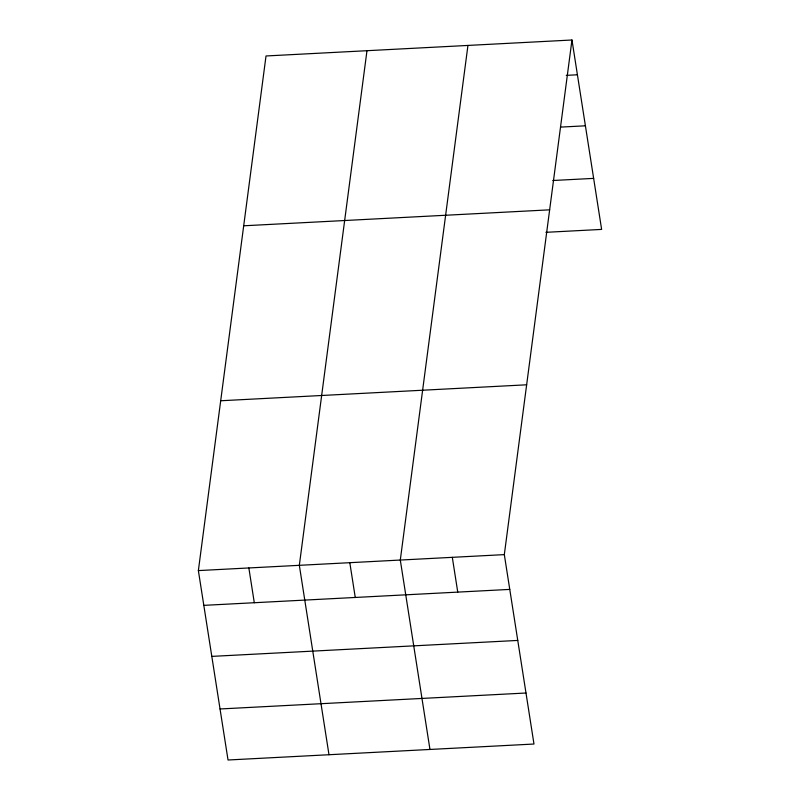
<?xml version="1.0" encoding="UTF-8"?>
<svg xmlns="http://www.w3.org/2000/svg" width="800" height="800" viewBox="0 0 800 800"><rect width="100%" height="100%" fill="white"/><g stroke="black" fill="none" stroke-linecap="round" stroke-linejoin="round"><path stroke-width="1.2" d="M571.97 40L504.32 554.62L533.98 744.03L228.03 760L198.37 570.59L266.02 55.97L571.97 40L601.63 229.41L545.9 232.32M366.98 50.7L299.33 565.32L328.99 754.73M467.95 45.43L400.3 560.05L429.96 749.46M566.27 75.36L577.42 74.78M560.64 127.1L585.41 125.81M552.77 180.51L593.64 178.38M243.69 225.79L549.65 209.83M220.69 400.76L526.65 384.8M198.37 570.59L504.32 554.62M203.81 605.36L509.77 589.4M211.8 656.39L517.76 640.43M220.04 708.97L525.99 693.01M452.31 557.34L457.75 592.11M349.81 562.69L355.26 597.46M248.85 567.95L254.3 602.73"/></g></svg>
